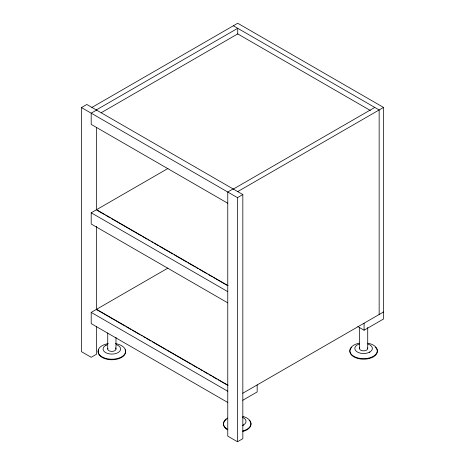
<?xml version="1.0" encoding="UTF-8"?>
<svg xmlns="http://www.w3.org/2000/svg" width="465" height="465" viewBox="0 0 465 465"><rect width="100%" height="100%" fill="white"/><g stroke="black" fill="none" stroke-linecap="round" stroke-linejoin="round"><path stroke-width="0.7" d="M105.631 345.425L106.026 345.129M243.067 425.295L243.457 424.998M369.425 352.342L369.815 352.046M96.54 326.599L96.54 354.208L91.198 357.294L81.474 351.68L81.474 107.566L86.821 104.48L242.829 194.55L242.829 438.664L237.481 441.75L227.763 436.141L227.763 192.022L233.11 188.935M91.925 107.427L237.725 23.25L383.526 107.427L383.526 318.99L364.083 330.214L357.852 326.616M96.302 109.949L237.725 28.301L237.725 34.102M96.54 110.095L91.198 113.181L91.198 124.399L227.763 203.246M101.329 112.658L237.725 33.91L370.373 110.496M227.763 302.855L91.198 224.014L91.198 212.79L167.952 168.47M233.349 189.075L374.778 107.427M237.725 191.603L383.526 107.427M81.474 107.566L237.481 197.637L242.829 194.55M227.763 402.469L91.198 323.623L91.198 312.399L167.952 268.084M242.742 393.256L383.526 311.98M242.742 400.272L257.162 391.943L257.162 384.933M233.349 25.773L379.149 109.949L379.149 314.503M96.54 209.703L228.094 285.655M96.929 210.203L104.456 214.551M105.712 215.278L110.106 217.812M111.362 218.538L141.482 235.929M142.738 236.656L147.132 239.19M148.387 239.917L149.643 240.638M150.898 241.364L152.782 242.451M154.037 243.178L158.425 245.712M159.681 246.438L172.864 254.047M174.119 254.768L186.668 262.016M187.924 262.742L195.451 267.09M196.707 267.811L197.962 268.538M199.218 269.264L206.751 273.612M208.006 274.333L212.4 276.873M213.656 277.593L226.833 285.202M91.198 212.79L227.763 291.636M96.54 309.312L228.094 385.264M96.302 309.452L125.219 326.151M126.474 326.872L130.874 329.418M132.136 330.138L139.68 334.498M140.936 335.224L142.191 335.951M143.453 336.672L145.336 337.764M146.591 338.491L150.991 341.031M152.253 341.758L165.453 349.378M166.708 350.104L191.231 364.258M192.487 364.984L196.887 367.524M198.142 368.251L199.404 368.978M200.659 369.704L202.548 370.791M203.804 371.518L208.204 374.058M209.459 374.784L211.348 375.877M212.604 376.598L217.004 379.144M218.265 379.864L227.693 385.311M91.198 312.399L227.763 391.245M373.319 356.329L373.319 356.87M367.722 327.476L367.722 348.512M364.083 323.198L364.083 330.214M359.474 327.36L359.474 348.395M246.956 429.282L246.956 429.823M237.481 197.637L237.481 441.75M115.977 337.468L115.977 349.075M107.729 332.998L107.729 348.959M96.54 127.526L96.54 209.628M96.54 226.339L96.54 309.888M115.471 347.872A4.121 2.383 0 0 1 114.698 350.738A4.121 2.383 0 0 1 109.705 351.046L108.868 350.656A4.121 2.383 0 0 1 107.897 348.343M115.407 343.612A13.747 7.934 0 0 1 123.109 355.83A13.747 7.934 0 0 1 100.591 355.83A13.747 7.934 0 0 1 108.293 343.612M116.25 344.617A8.794 5.08 0 0 1 118.587 352.278A8.794 5.08 0 0 1 105.113 352.278A8.794 5.08 0 0 1 107.456 344.617M125.132 349.767A13.747 7.934 0 0 1 111.85 359.759A13.747 7.934 0 0 1 98.574 349.767M242.829 416.419A13.747 7.934 0 0 1 250.984 423.673A13.747 7.934 0 0 1 242.829 430.921M227.519 429.282A13.747 7.934 0 0 1 227.519 418.058M250.519 422.162A13.747 7.934 0 0 1 242.829 431.462M227.519 429.823A13.747 7.934 0 0 1 226.333 419.384M249.141 420.244A13.747 7.934 0 0 1 250.257 421.662M242.282 417.245A8.794 5.08 0 0 1 242.282 425.568M367.606 347.896A4.121 2.383 0 0 1 366.031 350.377A4.121 2.383 0 0 1 361.45 350.488L360.613 350.099A4.121 2.383 0 0 1 359.643 347.785M367.844 343.17A13.747 7.934 0 0 1 374.72 355.382A13.747 7.934 0 0 1 352.476 355.382A13.747 7.934 0 0 1 359.352 343.17M375.505 347.291A13.747 7.934 0 0 1 367.158 358.928A13.747 7.934 0 0 1 349.854 351.261M349.901 350.569A13.747 7.934 0 0 1 351.691 347.291M367.995 344.059A8.794 5.08 0 0 1 370.338 351.72A8.794 5.08 0 0 1 356.858 351.72A8.794 5.08 0 0 1 359.201 344.059"/></g></svg>
